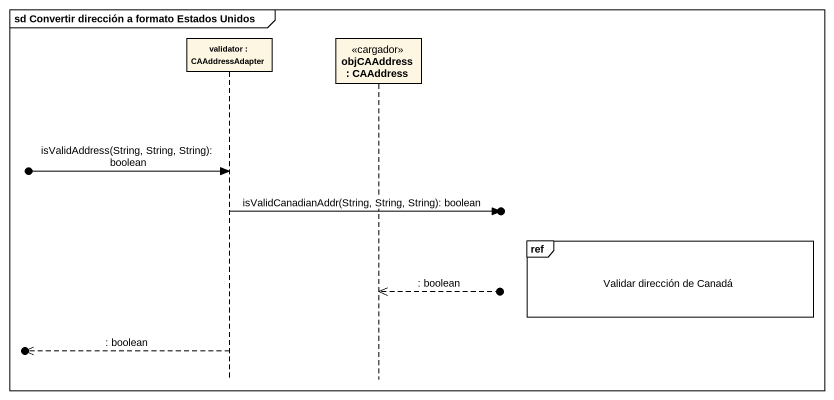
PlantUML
@startuml
mainframe sd Convertir dirección a formato Estados Unidos
hide footbox
participant "validator : CAAddressAdapter" as validator
participant "objCAAddress : CAAddress" as objCAAddress <<cargador>>

[o-> validator : isValidAddress(String, String, String): boolean
validator ->o] : isValidCanadianAddr(String, String, String): boolean
ref over objCAAddress : Validar dirección de Canadá
objCAAddress <<--o] : : boolean
[o<<-- validator : : boolean
@enduml
